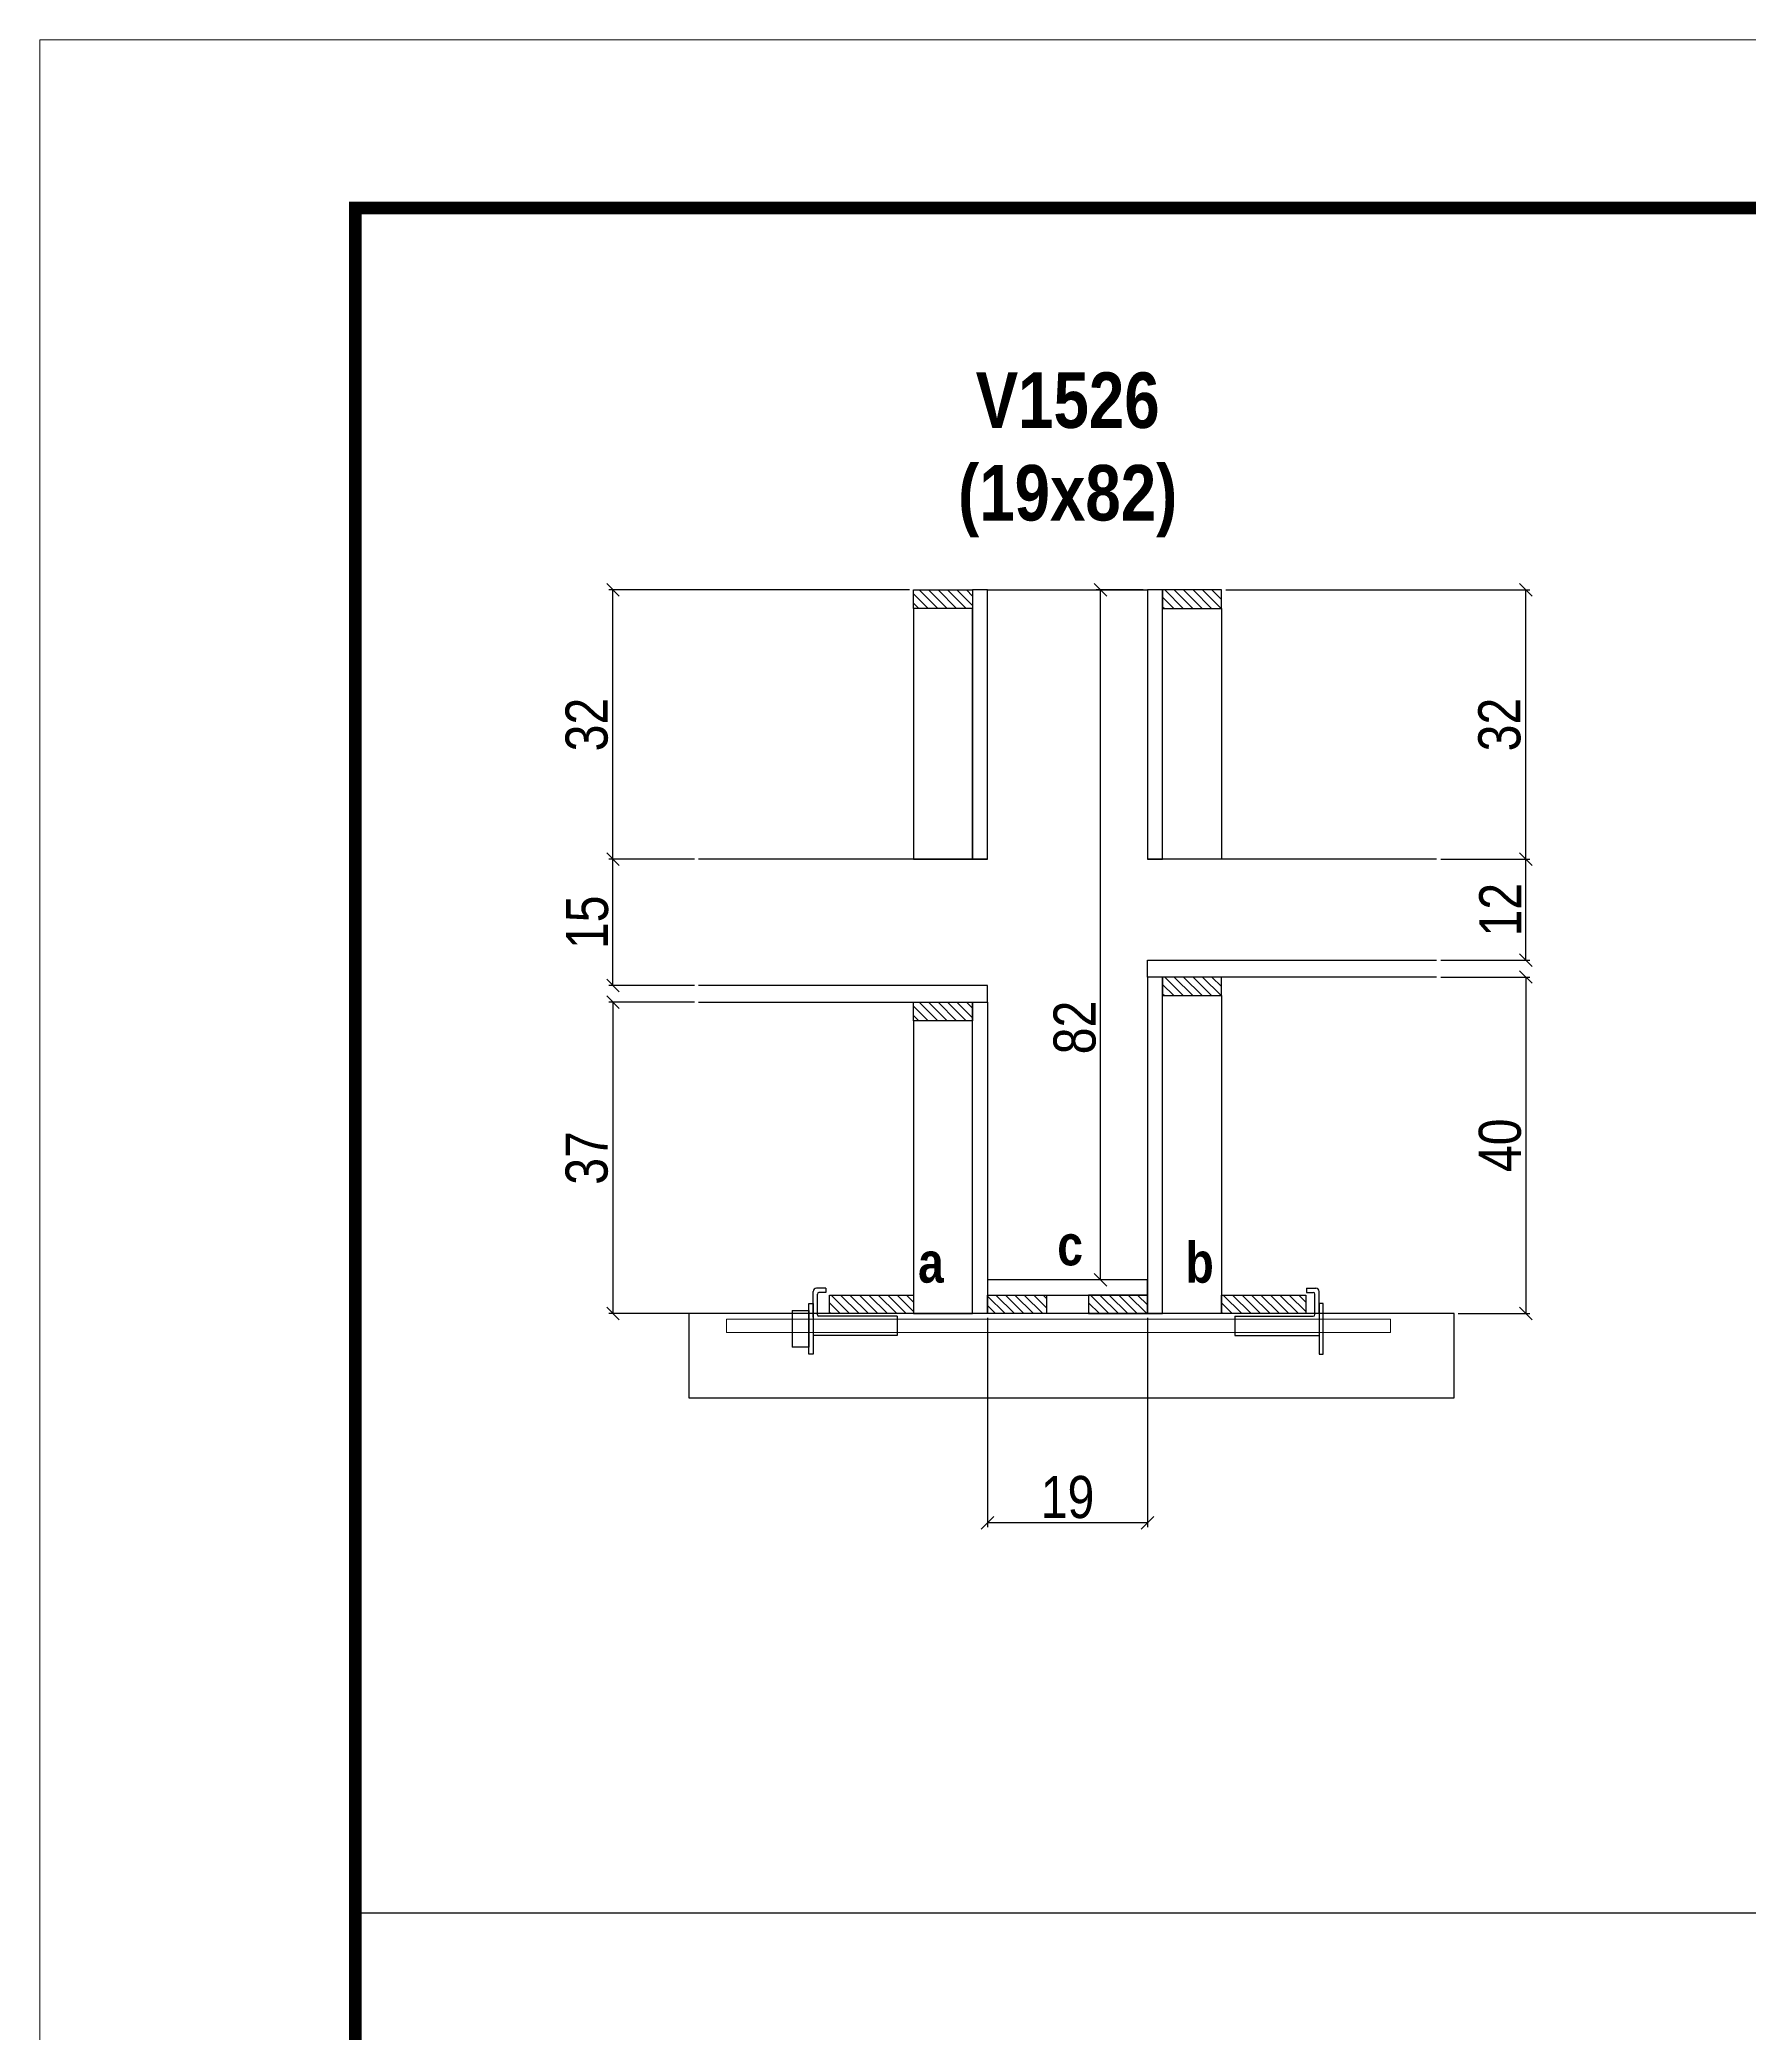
# Model space of a CAD drawing. Extents: x 3309 to 9563, y -2522 to 14608.
# Drawn here: x 3309.4 to 3715.4, y 8391.5 to 8865 of the extents above; entities that cross this region are included whole.
import ezdxf

# ---------------------------------------------------------------- set-up
doc = ezdxf.new("R2010")
doc.units = 0
doc.linetypes.add('DASHED', pattern=[0.75, 0.5, -0.25])
for name, color, linetype in [('barrote', 251, 'Continuous'), ('COTA', 241, 'Continuous'), ('detalhes', 4, 'Continuous'), ('NOMENCLATURA', 7, 'Continuous'), ('Painéis', 200, 'Continuous'), ('presilha', 1, 'Continuous'), ('SARR_2.2x10', 60, 'Continuous'), ('SARR_2.2x7', 40, 'Continuous'), ('SARR_3.5x7', 81, 'Continuous')]:
    doc.layers.add(name, color=color, linetype=linetype)
for name, color, linetype, lineweight in [('CONCRETO', 251, 'Continuous', 25), ('Folhas', 255, 'Continuous', 9), ('SARRAFO DE PRESSAO', 251, 'DASHED', 9), ('SCO-___-LAJ', 2, 'Continuous', 0)]:
    doc.layers.add(name, color=color, linetype=linetype, lineweight=lineweight)
doc.styles.add('COTA TECNICA 2X', font='techl___.ttf', dxfattribs={"height": 10})
doc.styles.add('TECNICA', font='techb___.ttf', dxfattribs={"height": 10})
doc.dimstyles.new('SECAO', dxfattribs={"dimscale": 0.333333, "dimtxt": 5, "dimasz": 9, "dimexe": 3, "dimexo": 3, "dimgap": 3, "dimtad": 1, "dimdec": 1, "dimlfac": 0.5, "dimzin": 12, "dimdsep": 46, "dimtxsty": 'COTA TECNICA 2X', "dimblk1": 'OBLIQUE', "dimblk2": 'OBLIQUE', "dimsah": 1, "dimcen": 0.9, "dimclrd": 4, "dimclre": 4, "dimclrt": 240, "dimadec": 1, "dimazin": 3, "dimtfac": 1, "dimtdec": 1, "dimtmove": 0, "dimatfit": 3, "dimfxl": 1, "dimtolj": 1, "dimtzin": 12, "dimarcsym": 0})
pattern_1 = [(135, (36770.1903, -114949.928), (-1.122532015, -1.122532015), [])]
pattern_2 = [(135, (36684.5903, -114782.328), (-1.122532015, -1.122532015), [])]

# ---------------------------------------------------------------- blocks, each defined once
blk = doc.blocks.new('9999999999')
at = {"layer": 'Folhas'}
blk.add_lwpolyline([(98138.98, 34190.21), (99623.98, 34190.21), (99623.98, 35240.21), (98138.98, 35240.21)], close=True, dxfattribs=at)
at = {"layer": 'Folhas', "color": 30, "const_width": 3}
blk.add_lwpolyline([(98213.98, 34230.21), (99583.98, 34230.21), (99583.98, 35200.21), (98213.98, 35200.21)], close=True, dxfattribs=at)
blk = doc.blocks.new('_Oblique')
at = {"color": 0, "linetype": 'ByBlock', "lineweight": -2}
blk.add_line((-0.5, -0.5), (0.5, 0.5), dxfattribs=at)
blk = doc.blocks.new('*D2131')
at = {"layer": 'COTA', "color": 4, "lineweight": -2, "transparency": 16777216}
for p, q in [((3534.65, 8561.24), (3534.65, 8511.49)), ((3572.65, 8561.24), (3572.65, 8511.49)), ((3572.65, 8512.49), (3534.65, 8512.49))]:
    blk.add_line(p, q, dxfattribs=at)
at = {"layer": 'Defpoints', "color": 0, "transparency": 16777216}
for p in [(3534.65, 8562.24), (3572.65, 8562.24), (3534.65, 8512.49)]:
    blk.add_point(p, dxfattribs=at)
at = {"layer": 'COTA', "color": 4, "lineweight": -2, "transparency": 16777216, "xscale": 3, "yscale": 3, "zscale": 3, "rotation": 180}
blk.add_blockref('_Oblique', (3534.65, 8512.49), dxfattribs=at)
at = {"layer": 'COTA', "color": 4, "lineweight": -2, "transparency": 16777216, "xscale": 3, "yscale": 3, "zscale": 3}
blk.add_blockref('_Oblique', (3572.65, 8512.49), dxfattribs=at)
at = {"layer": 'COTA', "color": 240, "transparency": 16777216, "insert": (3553.65, 8518.58), "char_height": 10, "attachment_point": 5, "style": 'COTA TECNICA 2X'}
blk.add_mtext('\\A1;19', dxfattribs=at)
blk = doc.blocks.new('*D2132')
at = {"layer": 'COTA', "color": 4, "lineweight": -2, "transparency": 16777216}
for p, q in [((3464.95, 8636.24), (3444.6, 8636.24)), ((3445.6, 8636.24), (3445.6, 8562.24)), ((3525.65, 8562.24), (3444.6, 8562.24))]:
    blk.add_line(p, q, dxfattribs=at)
at = {"layer": 'Defpoints', "color": 0, "transparency": 16777216}
for p in [(3465.95, 8636.24), (3445.6, 8562.24), (3526.65, 8562.24, 0)]:
    blk.add_point(p, dxfattribs=at)
at = {"layer": 'COTA', "color": 4, "lineweight": -2, "transparency": 16777216, "xscale": 3, "yscale": 3, "zscale": 3}
for p, rotation in [((3445.6, 8636.24), 90), ((3445.6, 8562.24), 270)]:
    blk.add_blockref('_Oblique', p, dxfattribs=dict(at, rotation=rotation))
at = {"layer": 'COTA', "color": 240, "transparency": 16777216, "insert": (3439.39, 8599.24), "char_height": 10, "attachment_point": 5, "rotation": 90, "style": 'COTA TECNICA 2X'}
blk.add_mtext('\\A1;37', dxfattribs=at)
blk = doc.blocks.new('*D2133')
at = {"layer": 'COTA', "color": 4, "lineweight": -2, "transparency": 16777216}
for p, q in [((3642.35, 8642.24), (3663.57, 8642.24)), ((3662.57, 8642.24), (3662.57, 8562.24)), ((3646.51, 8562.24), (3663.57, 8562.24))]:
    blk.add_line(p, q, dxfattribs=at)
at = {"layer": 'Defpoints', "color": 0, "transparency": 16777216}
for p in [(3641.35, 8642.24), (3645.51, 8562.24, 0), (3662.57, 8562.24)]:
    blk.add_point(p, dxfattribs=at)
at = {"layer": 'COTA', "color": 4, "lineweight": -2, "transparency": 16777216, "xscale": 3, "yscale": 3, "zscale": 3}
for p, rotation in [((3662.57, 8642.24), 90), ((3662.57, 8562.24), 270)]:
    blk.add_blockref('_Oblique', p, dxfattribs=dict(at, rotation=rotation))
at = {"layer": 'COTA', "color": 240, "transparency": 16777216, "insert": (3656.47, 8602.24), "char_height": 10, "attachment_point": 5, "rotation": 90, "style": 'COTA TECNICA 2X'}
blk.add_mtext('\\A1;40', dxfattribs=at)
blk = doc.blocks.new('*D2134')
at = {"layer": 'COTA', "color": 4, "lineweight": -2, "transparency": 16777216}
for p, q in [((3571.65, 8734.24), (3560.48, 8734.24)), ((3561.48, 8570.24), (3561.48, 8734.24)), ((3571.65, 8570.24), (3560.48, 8570.24))]:
    blk.add_line(p, q, dxfattribs=at)
at = {"layer": 'Defpoints', "color": 0, "transparency": 16777216}
for p in [(3561.48, 8734.24), (3572.65, 8734.24), (3572.65, 8570.24)]:
    blk.add_point(p, dxfattribs=at)
at = {"layer": 'COTA', "color": 4, "lineweight": -2, "transparency": 16777216, "xscale": 3, "yscale": 3, "zscale": 3}
for p, rotation in [((3561.48, 8734.24), 90), ((3561.48, 8570.24), 270)]:
    blk.add_blockref('_Oblique', p, dxfattribs=dict(at, rotation=rotation))
at = {"layer": 'COTA', "color": 240, "transparency": 16777216, "insert": (3555.38, 8630.24), "char_height": 10, "attachment_point": 5, "rotation": 90, "style": 'COTA TECNICA 2X'}
blk.add_mtext('\\A1;82', dxfattribs=at)
blk = doc.blocks.new('*D2135')
at = {"layer": 'COTA', "color": 4, "lineweight": -2, "transparency": 16777216}
for p, q in [((3642.35, 8670.24), (3663.57, 8670.24)), ((3662.57, 8646.24), (3662.57, 8670.24)), ((3642.35, 8646.24), (3663.57, 8646.24))]:
    blk.add_line(p, q, dxfattribs=at)
at = {"layer": 'Defpoints', "color": 0, "transparency": 16777216}
for p in [(3641.35, 8670.24), (3662.57, 8670.24), (3641.35, 8646.24)]:
    blk.add_point(p, dxfattribs=at)
at = {"layer": 'COTA', "color": 4, "lineweight": -2, "transparency": 16777216, "xscale": 3, "yscale": 3, "zscale": 3}
for p, rotation in [((3662.57, 8670.24), 90), ((3662.57, 8646.24), 270)]:
    blk.add_blockref('_Oblique', p, dxfattribs=dict(at, rotation=rotation))
at = {"layer": 'COTA', "color": 240, "transparency": 16777216, "insert": (3656.51, 8658.24), "char_height": 10, "attachment_point": 5, "rotation": 90, "style": 'COTA TECNICA 2X'}
blk.add_mtext('\\A1;12', dxfattribs=at)
blk = doc.blocks.new('*D2136')
at = {"layer": 'COTA', "color": 4, "lineweight": -2, "transparency": 16777216}
for p, q in [((3464.95, 8670.24), (3444.6, 8670.24)), ((3445.6, 8640.24), (3445.6, 8670.24)), ((3464.95, 8640.24), (3444.6, 8640.24))]:
    blk.add_line(p, q, dxfattribs=at)
at = {"layer": 'Defpoints', "color": 0, "transparency": 16777216}
for p in [(3445.6, 8670.24), (3465.95, 8670.24), (3465.95, 8640.24)]:
    blk.add_point(p, dxfattribs=at)
at = {"layer": 'COTA', "color": 4, "lineweight": -2, "transparency": 16777216, "xscale": 3, "yscale": 3, "zscale": 3}
for p, rotation in [((3445.6, 8670.24), 90), ((3445.6, 8640.24), 270)]:
    blk.add_blockref('_Oblique', p, dxfattribs=dict(at, rotation=rotation))
at = {"layer": 'COTA', "color": 240, "transparency": 16777216, "insert": (3439.49, 8655.24), "char_height": 10, "attachment_point": 5, "rotation": 90, "style": 'COTA TECNICA 2X'}
blk.add_mtext('\\A1;15', dxfattribs=at)
blk = doc.blocks.new('*D2137')
at = {"layer": 'COTA', "color": 4, "lineweight": -2, "transparency": 16777216}
for p, q in [((3516.05, 8734.24), (3444.6, 8734.24)), ((3445.6, 8670.24), (3445.6, 8734.24)), ((3464.95, 8670.24), (3444.6, 8670.24))]:
    blk.add_line(p, q, dxfattribs=at)
at = {"layer": 'Defpoints', "color": 0, "transparency": 16777216}
for p in [(3445.6, 8734.24), (3517.05, 8734.24), (3465.95, 8670.24)]:
    blk.add_point(p, dxfattribs=at)
at = {"layer": 'COTA', "color": 4, "lineweight": -2, "transparency": 16777216, "xscale": 3, "yscale": 3, "zscale": 3}
for p, rotation in [((3445.6, 8734.24), 90), ((3445.6, 8670.24), 270)]:
    blk.add_blockref('_Oblique', p, dxfattribs=dict(at, rotation=rotation))
at = {"layer": 'COTA', "color": 240, "transparency": 16777216, "insert": (3439.39, 8702.24), "char_height": 10, "attachment_point": 5, "rotation": 90, "style": 'COTA TECNICA 2X'}
blk.add_mtext('\\A1;32', dxfattribs=at)
blk = doc.blocks.new('*D2138')
at = {"layer": 'COTA', "color": 4, "lineweight": -2, "transparency": 16777216}
for p, q in [((3591.25, 8734.24), (3663.57, 8734.24)), ((3662.57, 8670.24), (3662.57, 8734.24)), ((3642.35, 8670.24), (3663.57, 8670.24))]:
    blk.add_line(p, q, dxfattribs=at)
at = {"layer": 'Defpoints', "color": 0, "transparency": 16777216}
for p in [(3590.25, 8734.24), (3662.57, 8734.24), (3641.35, 8670.24)]:
    blk.add_point(p, dxfattribs=at)
at = {"layer": 'COTA', "color": 4, "lineweight": -2, "transparency": 16777216, "xscale": 3, "yscale": 3, "zscale": 3}
for p, rotation in [((3662.57, 8734.24), 90), ((3662.57, 8670.24), 270)]:
    blk.add_blockref('_Oblique', p, dxfattribs=dict(at, rotation=rotation))
at = {"layer": 'COTA', "color": 240, "transparency": 16777216, "insert": (3656.35, 8702.24), "char_height": 10, "attachment_point": 5, "rotation": 90, "style": 'COTA TECNICA 2X'}
blk.add_mtext('\\A1;32', dxfattribs=at)
blk = doc.blocks.new('PRESILHA METÁLICA 1')
at = {"layer": 'presilha'}
for p, q in [((6, 15.5), (7.5, 15.5)), ((6, -2.5), (6, 15.5)), ((7.5, 10.64), (7.5, 19.86)), ((7.5, 15.5), (7.5, -2.5)), ((12, 21), (8.64, 21)), ((9, 11.57), (9, 18.93)), ((12, 19.5), (9.57, 19.5)), ((12, 21), (12, 19.5)), ((0, 13), (6, 13)), ((0, 13), (0, 0)), ((6, 13), (6, 0)), ((37.5, 11), (9.57, 11)), ((37.5, 11), (37.5, 4.1)), ((6, 0), (0, 0)), ((37.5, 4.1), (7.5, 4.1)), ((7.5, -2.5), (6, -2.5))]:
    blk.add_line(p, q, dxfattribs=at)
for centre, radius, start, end in [((8.64, 19.86), 1.14, 90, 180), ((9.57, 18.93), 0.57, 90, 180), ((9.57, 11.57), 0.57, 180, 270)]:
    blk.add_arc(centre, radius, start, end, dxfattribs=at)
blk = doc.blocks.new('PRESILHA METÁLICA 2')
at = {"layer": 'presilha'}
for p, q in [((-5.25, 23.5), (-5.25, 22)), ((-5.25, 23.5), (-1.89, 23.5)), ((-5.25, 22), (-2.82, 22)), ((-2.25, 14.07), (-2.25, 21.43)), ((-0.75, 14.64), (-0.75, 22.36)), ((0.75, 18), (-0.75, 18)), ((-0.75, 18), (-0.75, 0)), ((0.75, 0), (0.75, 18)), ((-30.75, 13.5), (-30.75, 6.6)), ((-30.75, 13.5), (-2.82, 13.5)), ((-30.75, 6.6), (-0.75, 6.6)), ((-0.75, 0), (0.75, 0))]:
    blk.add_line(p, q, dxfattribs=at)
for centre, radius, start, end in [((-2.82, 21.43), 0.57, 0, 90), ((-1.89, 22.36), 1.14, 0, 90), ((-2.82, 14.07), 0.57, 270, 0)]:
    blk.add_arc(centre, radius, start, end, dxfattribs=at)

msp = doc.modelspace()

# ---------------------------------------------------------------- hatches: boundary and pattern name
at = {"layer": 'SARR_2.2x10'}
h = msp.add_hatch(dxfattribs=at)
h.set_pattern_fill('ANSI31', color=256, scale=0.5, angle=90)
h.set_pattern_definition([(135, (36690.5903, -114949.928), (-1.122532015, -1.122532015), [])])
h.paths.add_polyline_path([(3497.05, 8566.64), (3497.05, 8562.24), (3517.05, 8562.24), (3517.05, 8566.64)])
h = msp.add_hatch(dxfattribs=at)
h.set_pattern_fill('ANSI31', color=256, scale=0.5, angle=90)
h.set_pattern_definition([(135, (36783.7903, -114949.928), (-1.122532015, -1.122532015), [])])
h.paths.add_polyline_path([(3590.25, 8566.64), (3590.25, 8562.24), (3610.25, 8562.24), (3610.25, 8566.64)])
at = {"layer": 'SARR_2.2x7'}
h = msp.add_hatch(dxfattribs=at)
h.set_pattern_fill('ANSI31', color=256, scale=0.5, angle=90)
h.set_pattern_definition(pattern_2)
h.paths.add_polyline_path([(3531.05, 8734.24), (3531.05, 8729.84), (3517.05, 8729.84), (3517.05, 8734.24)])
h = msp.add_hatch(dxfattribs=at)
h.set_pattern_fill('ANSI31', color=256, scale=0.5, angle=90)
h.set_pattern_definition(pattern_2)
h.paths.add_polyline_path([(3576.25, 8734.24), (3576.25, 8729.84), (3590.25, 8729.84), (3590.25, 8734.24)])
h = msp.add_hatch(dxfattribs=at)
h.set_pattern_fill('ANSI31', color=256, scale=0.5, angle=90)
h.set_pattern_definition([(135, (36684.5903, -114874.328), (-1.122532015, -1.122532015), [])])
h.paths.add_polyline_path([(3576.25, 8642.24), (3576.25, 8637.84), (3590.25, 8637.84), (3590.25, 8642.24)])
h = msp.add_hatch(dxfattribs=at)
h.set_pattern_fill('ANSI31', color=256, scale=0.5, angle=90)
h.set_pattern_definition([(135, (36684.5903, -114880.328), (-1.122532015, -1.122532015), [])])
h.paths.add_polyline_path([(3531.05, 8636.24), (3531.05, 8631.84), (3517.05, 8631.84), (3517.05, 8636.24)])
h = msp.add_hatch(dxfattribs=at)
h.set_pattern_fill('ANSI31', color=256, scale=0.5, angle=90)
h.set_pattern_definition(pattern_1)
h.paths.add_polyline_path([(3548.65, 8562.24), (3548.65, 8566.64), (3534.65, 8566.64), (3534.65, 8562.24)])
h = msp.add_hatch(dxfattribs=at)
h.set_pattern_fill('ANSI31', color=256, scale=0.5, angle=90)
h.set_pattern_definition(pattern_1)
h.paths.add_polyline_path([(3558.65, 8566.64), (3558.65, 8562.24), (3572.65, 8562.24), (3572.65, 8566.64)])

# ---------------------------------------------------------------- linework, layer by layer
at = {"layer": 'barrote'}
msp.add_lwpolyline([(3463.6, 8542.24), (3645.51, 8542.24), (3645.51, 8562.24), (3463.6, 8562.24)], close=True, dxfattribs=at)
at = {"layer": 'CONCRETO', "linetype": 'Continuous'}
for p, q in [((3534.65, 8734.24), (3572.65, 8734.24)), ((3534.65, 8670.24), (3465.95, 8670.24)), ((3641.35, 8670.24), (3572.65, 8670.24))]:
    msp.add_line(p, q, dxfattribs=at)
at = {"layer": 'COTA'}
msp.add_line((3384.37, 8419.8), (4754.37, 8419.8), dxfattribs=at)
at = {"layer": 'Painéis', "linetype": 'Continuous'}
for points in [[(3531.05, 8670.24), (3534.65, 8670.24), (3534.65, 8734.24), (3531.05, 8734.24)], [(3572.65, 8670.24), (3576.25, 8670.24), (3576.25, 8734.24), (3572.65, 8734.24)], [(3576.25, 8562.24), (3576.25, 8642.24), (3572.65, 8642.24), (3572.65, 8562.24)], [(3531.05, 8562.24), (3531.05, 8636.24), (3534.65, 8636.24), (3534.65, 8562.24)], [(3572.65, 8570.24), (3534.65, 8570.24), (3534.65, 8566.64), (3572.65, 8566.64)]]:
    msp.add_lwpolyline(points, close=True, dxfattribs=at)
at = {"layer": 'Painéis', "linetype": 'Continuous', "elevation": 0}
for points in [[(3641.35, 8642.24), (3572.65, 8642.24), (3572.65, 8646.24), (3641.35, 8646.24)], [(3465.95, 8636.24), (3534.65, 8636.24), (3534.65, 8640.24), (3465.95, 8640.24)]]:
    msp.add_lwpolyline(points, dxfattribs=at)
at = {"layer": 'SARR_2.2x10'}
for points in [[(3497.05, 8566.64), (3517.05, 8566.64), (3517.05, 8562.24), (3497.05, 8562.24)], [(3590.25, 8566.64), (3610.25, 8566.64), (3610.25, 8562.24), (3590.25, 8562.24)]]:
    msp.add_lwpolyline(points, close=True, dxfattribs=at)
at = {"layer": 'SARR_2.2x7', "elevation": 0}
for points in [[(3517.05, 8734.24), (3531.05, 8734.24), (3531.05, 8729.84), (3517.05, 8729.84)], [(3590.25, 8734.24), (3576.25, 8734.24), (3576.25, 8729.84), (3590.25, 8729.84)]]:
    msp.add_lwpolyline(points, close=True, dxfattribs=at)
at = {"layer": 'SARR_2.2x7'}
for points in [[(3590.25, 8642.24), (3576.25, 8642.24), (3576.25, 8637.84), (3590.25, 8637.84)], [(3517.05, 8636.24), (3531.05, 8636.24), (3531.05, 8631.84), (3517.05, 8631.84)], [(3534.65, 8566.64), (3548.65, 8566.64), (3548.65, 8562.24), (3534.65, 8562.24)], [(3572.65, 8566.64), (3558.65, 8566.64), (3558.65, 8562.24), (3572.65, 8562.24)]]:
    msp.add_lwpolyline(points, close=True, dxfattribs=at)
at = {"layer": 'SARR_3.5x7'}
for points in [[(3531.05, 8729.84), (3517.05, 8729.84), (3517.05, 8670.24), (3531.05, 8670.24)], [(3576.25, 8729.84), (3590.25, 8729.84), (3590.25, 8670.24), (3576.25, 8670.24)]]:
    msp.add_lwpolyline(points, close=True, dxfattribs=at)
at = {"layer": 'SARR_3.5x7', "elevation": 0}
for points in [[(3576.25, 8637.84), (3590.25, 8637.84), (3590.25, 8562.24), (3576.25, 8562.24)], [(3531.05, 8631.84), (3517.05, 8631.84), (3517.05, 8562.24), (3531.05, 8562.24)]]:
    msp.add_lwpolyline(points, close=True, dxfattribs=at)
at = {"layer": 'SCO-___-LAJ', "color": 1}
msp.add_lwpolyline([(3472.6, 8560.91), (3630.43, 8560.91), (3630.43, 8557.71), (3472.6, 8557.71)], close=True, dxfattribs=at)

# ---------------------------------------------------------------- block references
at = {"layer": 'presilha', "xscale": 0.6666666666666666, "yscale": 0.6666666666666666, "zscale": 0.6666666666666666}
for name, p in [('PRESILHA METÁLICA 1', (3488.18, 8554.27)), ('PRESILHA METÁLICA 2', (3613.93, 8552.61))]:
    msp.add_blockref(name, p, dxfattribs=at)
at = {"layer": 'SARRAFO DE PRESSAO', "color": 6, "linetype": 'ByBlock'}
msp.add_blockref('9999999999', (-94829.61, -26375.22), dxfattribs=at)

# ---------------------------------------------------------------- texts
at = {"layer": 'detalhes', "style": 'TECNICA'}
for s, p in [('c', (3551.2, 8573.71)), ('a', (3518.13, 8569.6)), ('b', (3581.69, 8569.59))]:
    msp.add_text(s, height=9.6, dxfattribs=at).set_placement(p)
at = {"layer": 'NOMENCLATURA', "insert": (3553.68, 8785.94), "char_height": 13.2, "attachment_point": 2, "style": 'TECNICA'}
msp.add_mtext_dynamic_manual_height_columns('V1526\\P(19x82)', width=300.2766, gutter_width=1, heights=[0], dxfattribs=at)

# ---------------------------------------------------------------- dimensions: what is measured, and where the dimension line sits
at = {"layer": 'COTA'}
for base, p1, p2, picture, middle in [((3445.6, 8734.24), (3465.95, 8670.24), (3517.05, 8734.24), '*D2137', (3439.39, 8702.24)), ((3662.57, 8734.24), (3641.35, 8670.24), (3590.25, 8734.24), '*D2138', (3656.35, 8702.24)), ((3445.6, 8670.24), (3465.95, 8640.24), (3465.95, 8670.24), '*D2136', (3439.49, 8655.24)), ((3662.57, 8670.24), (3641.35, 8646.24), (3641.35, 8670.24), '*D2135', (3656.51, 8658.24)), ((3662.57, 8562.24, 0), (3641.35, 8642.24), (3645.51, 8562.24), '*D2133', (3656.47, 8602.24, 0)), ((3445.6, 8562.24, 0), (3465.95, 8636.24), (3526.65, 8562.24), '*D2132', (3439.39, 8599.24, 0))]:
    dim = msp.add_linear_dim(base=base, p1=p1, p2=p2, angle=90, dimstyle='SECAO', dxfattribs=at)
    dim.commit()
    dim.dimension.update_dxf_attribs({"geometry": picture, "text_midpoint": middle})
for base, p1, p2, angle, picture, middle in [((3561.48, 8734.24), (3572.65, 8570.24), (3572.65, 8734.24), 90, '*D2134', (3561.48, 8630.24)), ((3534.65, 8512.49), (3572.65, 8562.24), (3534.65, 8562.24), 180, '*D2131', (3553.65, 8512.49))]:
    dim = msp.add_linear_dim(base=base, p1=p1, p2=p2, angle=angle, dimstyle='SECAO', dxfattribs=at)
    dim.commit()
    dim.dimension.update_dxf_attribs({"geometry": picture, "text_midpoint": middle, "dimtype": 160})

doc.saveas('drawing.dxf')
